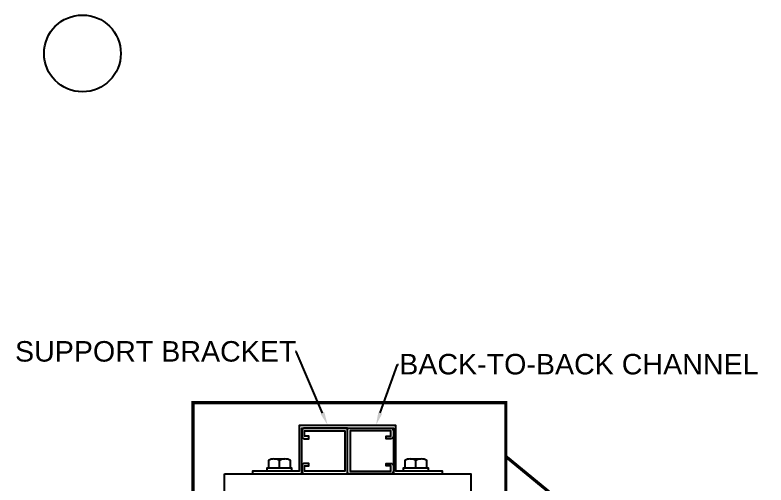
# Model space of a CAD drawing. Header units: feet. Extents: x -208 to 2089, y -974 to 342.
# Drawn here: x 146.1 to 204.7, y 126.4 to 163.1 of the extents above; entities that cross this region are included whole.
import ezdxf
from ezdxf import colors
from ezdxf.entities.mleader import LeaderData, LeaderLine
from ezdxf.math import Vec2, Vec3

# ---------------------------------------------------------------- set-up
doc = ezdxf.new("R2010")
doc.units = ezdxf.units.FT
doc.header["$MEASUREMENT"] = 0
doc.linetypes.add('PHANTOM2', pattern=[1.25, 0.625, -0.125, 0.125, -0.125, 0.125, -0.125])
for name, color, linetype in [('E-EQPM-ENCL', 8, 'Continuous'), ('E-EQPM-HRDW', 16, 'Continuous'), ('G-ANNO-TEXT', 1, 'Continuous'), ('G-DETL-LINE', 153, 'PHANTOM2')]:
    doc.layers.add(name, color=color, linetype=linetype)
doc.styles.add('NEI-A', font='arial.ttf', dxfattribs={"height": 0.1})

msp = doc.modelspace()

# ---------------------------------------------------------------- linework, layer by layer
at = {"layer": 'E-EQPM-ENCL'}
msp.add_circle((151.32006, 160.14176), 3, dxfattribs=at)
at = {"layer": 'E-EQPM-HRDW', "flags": 128}
msp.add_lwpolyline([(164.6083, 127.29367), (168.4583, 127.29369), (168.45829, 130.86866), (175.60829, 130.86868), (175.60829, 127.29367), (179.45829, 127.29367), (179.45829, 127.49992), (175.81454, 127.49992), (175.81454, 131.07493), (168.25204, 131.07491), (168.25204, 127.49994), (164.6083, 127.49992)], close=True, dxfattribs=at)
msp.add_lwpolyline([(164.6083, 127.29367), (168.4583, 127.29369), (168.45829, 130.86866), (175.60829, 130.86868), (175.60829, 127.29367), (179.45829, 127.29367), (179.45829, 127.49992), (175.81454, 127.49992), (175.81454, 131.07493), (168.25204, 131.07491), (168.25204, 127.49994), (164.6083, 127.49992)], close=True, dxfattribs=at)
for points in [[(168.66465, 127.91242), (169.00829, 127.91242), (169.00829, 128.11867), (168.66465, 128.11867, 0.19891237), (168.51873, 128.05823, 0.19891237), (168.45829, 127.91231), (168.45829, 127.50003, 0.19891237), (168.51873, 127.35411, 0.19891237), (168.66465, 127.29367), (172.03329, 127.29367), (172.03329, 130.86867), (168.66465, 130.86867, 0.19891237), (168.51873, 130.80823, 0.19891237), (168.45829, 130.66231), (168.45829, 130.25003, 0.19891237), (168.51873, 130.10411, 0.19891237), (168.66465, 130.04367), (169.00829, 130.04367), (169.00829, 130.24992), (168.66454, 130.24992), (168.66454, 130.66242), (171.82704, 130.66242), (171.82704, 127.49992), (168.66454, 127.49992), (168.66454, 127.91242)], [(168.66465, 127.91242), (169.00829, 127.91242), (169.00829, 128.11867), (168.66465, 128.11867, 0.19891237), (168.51873, 128.05823, 0.19891237), (168.45829, 127.91231), (168.45829, 127.50003, 0.19891237), (168.51873, 127.35411, 0.19891237), (168.66465, 127.29367), (172.03329, 127.29367), (172.03329, 130.86867), (168.66465, 130.86867, 0.19891237), (168.51873, 130.80823, 0.19891237), (168.45829, 130.66231), (168.45829, 130.25003, 0.19891237), (168.51873, 130.10411, 0.19891237), (168.66465, 130.04367), (169.00829, 130.04367), (169.00829, 130.24992), (168.66454, 130.24992), (168.66454, 130.66242), (171.82704, 130.66242), (171.82704, 127.49992), (168.66454, 127.49992), (168.66454, 127.91242)], [(175.40193, 127.91242), (175.05829, 127.91242), (175.05829, 128.11867), (175.40193, 128.11867, -0.19891237), (175.54785, 128.05823, -0.19891237), (175.60829, 127.91231), (175.60829, 127.50003, -0.19891237), (175.54785, 127.35411, -0.19891237), (175.40193, 127.29367), (172.03329, 127.29367), (172.03329, 130.86867), (175.40193, 130.86867, -0.19891237), (175.54785, 130.80823, -0.19891237), (175.60829, 130.66231), (175.60829, 130.25003, -0.19891237), (175.54785, 130.10411, -0.19891237), (175.40193, 130.04367), (175.05829, 130.04367), (175.05829, 130.24992), (175.40204, 130.24992), (175.40204, 130.66242), (172.23954, 130.66242), (172.23954, 127.49992), (175.40204, 127.49992), (175.40204, 127.91242)], [(175.40193, 127.91242), (175.05829, 127.91242), (175.05829, 128.11867), (175.40193, 128.11867, -0.19891237), (175.54785, 128.05823, -0.19891237), (175.60829, 127.91231), (175.60829, 127.50003, -0.19891237), (175.54785, 127.35411, -0.19891237), (175.40193, 127.29367), (172.03329, 127.29367), (172.03329, 130.86867), (175.40193, 130.86867, -0.19891237), (175.54785, 130.80823, -0.19891237), (175.60829, 130.66231), (175.60829, 130.25003, -0.19891237), (175.54785, 130.10411, -0.19891237), (175.40193, 130.04367), (175.05829, 130.04367), (175.05829, 130.24992), (175.40204, 130.24992), (175.40204, 130.66242), (172.23954, 130.66242), (172.23954, 127.49992), (175.40204, 127.49992), (175.40204, 127.91242)]]:
    msp.add_lwpolyline(points, format="xyb", close=True, dxfattribs=at)
for points in [[(166.70517, 127.77493), (167.66107, 127.77493), (167.66107, 127.49993), (165.74927, 127.49993), (165.74927, 127.77493), (166.70517, 127.77493), (166.70517, 128.34457, 0.13496053), (166.27649, 128.46243, 0.13496053), (165.8478, 128.34457), (165.8478, 127.77493), (167.56254, 127.77493), (167.56254, 128.34457, 0.13496053), (167.13385, 128.46243, 0.13496053), (166.70517, 128.34457, 0.13496053), (166.27649, 128.46243), (167.13385, 128.46243)], [(166.70517, 127.77493), (167.66107, 127.77493), (167.66107, 127.49993), (165.74927, 127.49993), (165.74927, 127.77493), (166.70517, 127.77493), (166.70517, 128.34457, 0.13496053), (166.27649, 128.46243, 0.13496053), (165.8478, 128.34457), (165.8478, 127.77493), (167.56254, 127.77493), (167.56254, 128.34457, 0.13496053), (167.13385, 128.46243, 0.13496053), (166.70517, 128.34457, 0.13496053), (166.27649, 128.46243), (167.13385, 128.46243)], [(177.36141, 127.77492), (178.31731, 127.77492), (178.31731, 127.49992), (176.40551, 127.49992), (176.40551, 127.77492), (177.36141, 127.77492), (177.36141, 128.34456, 0.13496053), (176.93273, 128.46242, 0.13496053), (176.50405, 128.34456), (176.50405, 127.77492), (178.21878, 127.77492), (178.21878, 128.34456, 0.13496053), (177.79009, 128.46242, 0.13496053), (177.36141, 128.34456, 0.13496053), (176.93273, 128.46242), (177.79009, 128.46242)], [(177.36141, 127.77492), (178.31731, 127.77492), (178.31731, 127.49992), (176.40551, 127.49992), (176.40551, 127.77492), (177.36141, 127.77492), (177.36141, 128.34456, 0.13496053), (176.93273, 128.46242, 0.13496053), (176.50405, 128.34456), (176.50405, 127.77492), (178.21878, 127.77492), (178.21878, 128.34456, 0.13496053), (177.79009, 128.46242, 0.13496053), (177.36141, 128.34456, 0.13496053), (176.93273, 128.46242), (177.79009, 128.46242)]]:
    msp.add_lwpolyline(points, format="xyb", dxfattribs=at)
at = {"layer": 'E-EQPM-HRDW'}
msp.add_lwpolyline([(162.4083, 127.29367), (181.65829, 127.29367), (181.65829, 123.71867), (162.4083, 123.71867)], close=True, dxfattribs=at)
msp.add_lwpolyline([(162.4083, 127.29367), (181.65829, 127.29367), (181.65829, 123.71867), (162.4083, 123.71867)], close=True, dxfattribs=at)
at = {"layer": 'G-DETL-LINE', "const_width": 0.25}
msp.add_lwpolyline([(159.95463, 132.85356), (184.39658, 132.85356), (184.39658, 121.46426), (159.95463, 121.46426)], close=True, dxfattribs=at)
at = {"layer": 'G-DETL-LINE', "const_width": 0.25, "flags": 128}
msp.add_lwpolyline([(204.59158, 112.04889), (184.39658, 128.65429)], dxfattribs=at)

# ---------------------------------------------------------------- leaders
at = {"layer": 'G-ANNO-TEXT'}
ml = msp.add_multileader_mtext('Standard', dxfattribs=at)
ml.set_content('SUPPORT BRACKET', color=256, style='NEI-A')
ml.set_leader_properties()
ml.build(insert=Vec2(0, 0))
ml.multileader.update_dxf_attribs({"dogleg_length": 0.0625, "arrow_head_size": 1})
ctx = ml.context
ctx.base_point, ctx.char_height, ctx.arrow_head_size, ctx.landing_gap_size, ctx.plane_origin = Vec3(145.99159, 136.85356), 1.6, 1, 0.0625, Vec3(152.68845, 134.63603)
notes = []
notes.append((ctx, [(1, (1, 1, 0), (168.01702, 136.85356), (-1, 0), 0.0625, [(0, [(170.46702, 131.11898)], 0, [])])]))
ctx.mtext.insert, ctx.mtext.flow_direction = Vec3(146.05409, 137.6672), 5
ml = msp.add_multileader_mtext('Standard', dxfattribs=at)
ml.set_content('BACK-TO-BACK CHANNEL', color=256, style='NEI-A')
ml.set_leader_properties()
ml.build(insert=Vec2(0, 0))
ml.multileader.update_dxf_attribs({"dogleg_length": 0.0625, "arrow_head_size": 1})
ctx = ml.context
ctx.base_point, ctx.char_height, ctx.arrow_head_size, ctx.landing_gap_size, ctx.plane_origin = Vec3(176.00452, 135.8521), 1.6, 1, 0.0625, Vec3(171.60511, 136.78342)
notes.append((ctx, [(0, (1, 1, 0), (175.94202, 135.8521), (1, 0), 0.0625, [(0, [(174.25446, 131.11898)], 0, [])])]))
ctx.mtext.insert, ctx.mtext.flow_direction = Vec3(176.06702, 136.66574), 5
for ctx, leaders in notes:
    for number, flags, end, landing, length, lines in leaders:
        leader = LeaderData()
        leader.index, (leader.has_last_leader_line, leader.has_dogleg_vector, leader.attachment_direction) = number, flags
        leader.last_leader_point, leader.dogleg_vector, leader.dogleg_length = Vec3(end), Vec3(landing), length
        for number, points, colour, breaks in lines:
            line = LeaderLine()
            line.index, line.vertices, line.color, line.breaks = number, Vec3.list(points), colors.encode_raw_color(colour), breaks
            leader.lines.append(line)
        ctx.leaders.append(leader)

doc.saveas('drawing.dxf')
